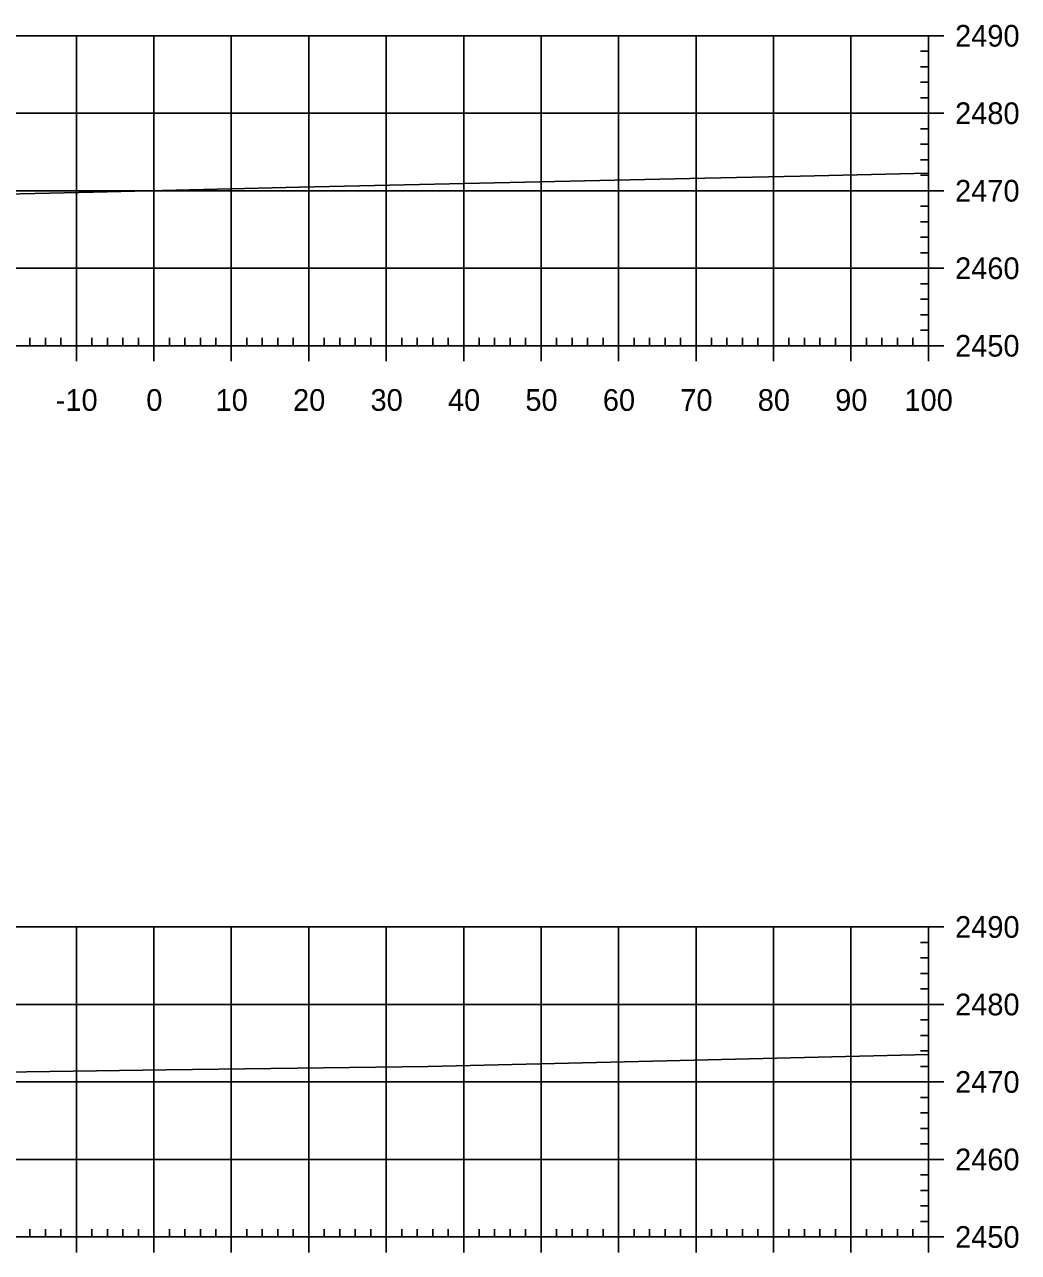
# Model space of a CAD drawing. Extents: x 6943757 to 6978036, y 2270047 to 2282448.
# Drawn here: x 6974333 to 6974461.3, y 2277746.1 to 2277904.5 of the extents above; entities that cross this region are included whole.
import ezdxf

# ---------------------------------------------------------------- set-up
doc = ezdxf.new("R2010")
doc.units = 0
for name, color, linetype in [('C-GRID-FRAM', 7, 'Continuous'), ('C-GRID-MAJR', 7, 'Continuous'), ('C-GRID-TEXT', 7, 'Continuous'), ('C-TOPO-MAJR', 7, 'Continuous')]:
    doc.layers.add(name, color=color, linetype=linetype)

msp = doc.modelspace()

# ---------------------------------------------------------------- linework, layer by layer
at = {"layer": 'C-GRID-FRAM'}
for p, q in [((6974451.68, 2277903.05), (6974447.68, 2277903.05)), ((6974449.68, 2277863.05), (6974449.68, 2277903.05)), ((6974449.68, 2277901.05), (6974448.68, 2277901.05)), ((6974449.68, 2277899.05), (6974448.68, 2277899.05)), ((6974449.68, 2277897.05), (6974448.68, 2277897.05)), ((6974449.68, 2277895.05), (6974448.68, 2277895.05)), ((6974451.68, 2277893.05), (6974447.68, 2277893.05)), ((6974449.68, 2277891.05), (6974448.68, 2277891.05)), ((6974449.68, 2277889.05), (6974448.68, 2277889.05)), ((6974449.68, 2277887.05), (6974448.68, 2277887.05)), ((6974449.68, 2277885.05), (6974448.68, 2277885.05)), ((6974451.68, 2277883.05), (6974447.68, 2277883.05)), ((6974449.68, 2277881.05), (6974448.68, 2277881.05)), ((6974449.68, 2277879.05), (6974448.68, 2277879.05)), ((6974449.68, 2277877.05), (6974448.68, 2277877.05)), ((6974449.68, 2277875.05), (6974448.68, 2277875.05)), ((6974451.68, 2277873.05), (6974447.68, 2277873.05)), ((6974449.68, 2277871.05), (6974448.68, 2277871.05)), ((6974449.68, 2277869.05), (6974448.68, 2277869.05)), ((6974449.68, 2277867.05), (6974448.68, 2277867.05)), ((6974339.68, 2277861.05), (6974339.68, 2277865.05)), ((6974349.68, 2277861.05), (6974349.68, 2277865.05)), ((6974359.68, 2277861.05), (6974359.68, 2277865.05)), ((6974369.68, 2277861.05), (6974369.68, 2277865.05)), ((6974379.68, 2277861.05), (6974379.68, 2277865.05)), ((6974389.68, 2277861.05), (6974389.68, 2277865.05)), ((6974399.68, 2277861.05), (6974399.68, 2277865.05)), ((6974409.68, 2277861.05), (6974409.68, 2277865.05)), ((6974419.68, 2277861.05), (6974419.68, 2277865.05)), ((6974429.68, 2277861.05), (6974429.68, 2277865.05)), ((6974439.68, 2277861.05), (6974439.68, 2277865.05)), ((6974449.68, 2277865.05), (6974448.68, 2277865.05)), ((6974449.68, 2277861.05), (6974449.68, 2277865.05)), ((6974199.68, 2277863.05), (6974449.68, 2277863.05)), ((6974333.68, 2277863.05), (6974333.68, 2277864.05)), ((6974335.68, 2277863.05), (6974335.68, 2277864.05)), ((6974337.68, 2277863.05), (6974337.68, 2277864.05)), ((6974341.68, 2277863.05), (6974341.68, 2277864.05)), ((6974343.68, 2277863.05), (6974343.68, 2277864.05)), ((6974345.68, 2277863.05), (6974345.68, 2277864.05)), ((6974347.68, 2277863.05), (6974347.68, 2277864.05)), ((6974351.68, 2277863.05), (6974351.68, 2277864.05)), ((6974353.68, 2277863.05), (6974353.68, 2277864.05)), ((6974355.68, 2277863.05), (6974355.68, 2277864.05)), ((6974357.68, 2277863.05), (6974357.68, 2277864.05)), ((6974361.68, 2277863.05), (6974361.68, 2277864.05)), ((6974363.68, 2277863.05), (6974363.68, 2277864.05)), ((6974365.68, 2277863.05), (6974365.68, 2277864.05)), ((6974367.68, 2277863.05), (6974367.68, 2277864.05)), ((6974371.68, 2277863.05), (6974371.68, 2277864.05)), ((6974373.68, 2277863.05), (6974373.68, 2277864.05)), ((6974375.68, 2277863.05), (6974375.68, 2277864.05)), ((6974377.68, 2277863.05), (6974377.68, 2277864.05)), ((6974381.68, 2277863.05), (6974381.68, 2277864.05)), ((6974383.68, 2277863.05), (6974383.68, 2277864.05)), ((6974385.68, 2277863.05), (6974385.68, 2277864.05)), ((6974387.68, 2277863.05), (6974387.68, 2277864.05)), ((6974391.68, 2277863.05), (6974391.68, 2277864.05)), ((6974393.68, 2277863.05), (6974393.68, 2277864.05)), ((6974395.68, 2277863.05), (6974395.68, 2277864.05)), ((6974397.68, 2277863.05), (6974397.68, 2277864.05)), ((6974401.68, 2277863.05), (6974401.68, 2277864.05)), ((6974403.68, 2277863.05), (6974403.68, 2277864.05)), ((6974405.68, 2277863.05), (6974405.68, 2277864.05)), ((6974407.68, 2277863.05), (6974407.68, 2277864.05)), ((6974411.68, 2277863.05), (6974411.68, 2277864.05)), ((6974413.68, 2277863.05), (6974413.68, 2277864.05)), ((6974415.68, 2277863.05), (6974415.68, 2277864.05)), ((6974417.68, 2277863.05), (6974417.68, 2277864.05)), ((6974421.68, 2277863.05), (6974421.68, 2277864.05)), ((6974423.68, 2277863.05), (6974423.68, 2277864.05)), ((6974425.68, 2277863.05), (6974425.68, 2277864.05)), ((6974427.68, 2277863.05), (6974427.68, 2277864.05)), ((6974431.68, 2277863.05), (6974431.68, 2277864.05)), ((6974433.68, 2277863.05), (6974433.68, 2277864.05)), ((6974435.68, 2277863.05), (6974435.68, 2277864.05)), ((6974437.68, 2277863.05), (6974437.68, 2277864.05)), ((6974441.68, 2277863.05), (6974441.68, 2277864.05)), ((6974443.68, 2277863.05), (6974443.68, 2277864.05)), ((6974445.68, 2277863.05), (6974445.68, 2277864.05)), ((6974447.68, 2277863.05), (6974447.68, 2277864.05)), ((6974451.68, 2277863.05), (6974447.68, 2277863.05)), ((6974451.68, 2277788.05), (6974447.68, 2277788.05)), ((6974449.68, 2277748.05), (6974449.68, 2277788.05)), ((6974449.68, 2277786.05), (6974448.68, 2277786.05)), ((6974449.68, 2277784.05), (6974448.68, 2277784.05)), ((6974449.68, 2277782.05), (6974448.68, 2277782.05)), ((6974449.68, 2277780.05), (6974448.68, 2277780.05)), ((6974451.68, 2277778.05), (6974447.68, 2277778.05)), ((6974449.68, 2277776.05), (6974448.68, 2277776.05)), ((6974449.68, 2277774.05), (6974448.68, 2277774.05)), ((6974449.68, 2277772.05), (6974448.68, 2277772.05)), ((6974449.68, 2277770.05), (6974448.68, 2277770.05)), ((6974451.68, 2277768.05), (6974447.68, 2277768.05)), ((6974449.68, 2277766.05), (6974448.68, 2277766.05)), ((6974449.68, 2277764.05), (6974448.68, 2277764.05)), ((6974449.68, 2277762.05), (6974448.68, 2277762.05)), ((6974449.68, 2277760.05), (6974448.68, 2277760.05)), ((6974451.68, 2277758.05), (6974447.68, 2277758.05)), ((6974449.68, 2277756.05), (6974448.68, 2277756.05)), ((6974449.68, 2277754.05), (6974448.68, 2277754.05)), ((6974449.68, 2277752.05), (6974448.68, 2277752.05)), ((6974333.68, 2277748.05), (6974333.68, 2277749.05)), ((6974335.68, 2277748.05), (6974335.68, 2277749.05)), ((6974337.68, 2277748.05), (6974337.68, 2277749.05)), ((6974339.68, 2277746.05), (6974339.68, 2277750.05)), ((6974341.68, 2277748.05), (6974341.68, 2277749.05)), ((6974343.68, 2277748.05), (6974343.68, 2277749.05)), ((6974345.68, 2277748.05), (6974345.68, 2277749.05)), ((6974347.68, 2277748.05), (6974347.68, 2277749.05)), ((6974349.68, 2277746.05), (6974349.68, 2277750.05)), ((6974351.68, 2277748.05), (6974351.68, 2277749.05)), ((6974353.68, 2277748.05), (6974353.68, 2277749.05)), ((6974355.68, 2277748.05), (6974355.68, 2277749.05)), ((6974357.68, 2277748.05), (6974357.68, 2277749.05)), ((6974359.68, 2277746.05), (6974359.68, 2277750.05)), ((6974361.68, 2277748.05), (6974361.68, 2277749.05)), ((6974363.68, 2277748.05), (6974363.68, 2277749.05)), ((6974365.68, 2277748.05), (6974365.68, 2277749.05)), ((6974367.68, 2277748.05), (6974367.68, 2277749.05)), ((6974369.68, 2277746.05), (6974369.68, 2277750.05)), ((6974371.68, 2277748.05), (6974371.68, 2277749.05)), ((6974373.68, 2277748.05), (6974373.68, 2277749.05)), ((6974375.68, 2277748.05), (6974375.68, 2277749.05)), ((6974377.68, 2277748.05), (6974377.68, 2277749.05)), ((6974379.68, 2277746.05), (6974379.68, 2277750.05)), ((6974381.68, 2277748.05), (6974381.68, 2277749.05)), ((6974383.68, 2277748.05), (6974383.68, 2277749.05)), ((6974385.68, 2277748.05), (6974385.68, 2277749.05)), ((6974387.68, 2277748.05), (6974387.68, 2277749.05)), ((6974389.68, 2277746.05), (6974389.68, 2277750.05)), ((6974391.68, 2277748.05), (6974391.68, 2277749.05)), ((6974393.68, 2277748.05), (6974393.68, 2277749.05)), ((6974395.68, 2277748.05), (6974395.68, 2277749.05)), ((6974397.68, 2277748.05), (6974397.68, 2277749.05)), ((6974399.68, 2277746.05), (6974399.68, 2277750.05)), ((6974401.68, 2277748.05), (6974401.68, 2277749.05)), ((6974403.68, 2277748.05), (6974403.68, 2277749.05)), ((6974405.68, 2277748.05), (6974405.68, 2277749.05)), ((6974407.68, 2277748.05), (6974407.68, 2277749.05)), ((6974409.68, 2277746.05), (6974409.68, 2277750.05)), ((6974411.68, 2277748.05), (6974411.68, 2277749.05)), ((6974413.68, 2277748.05), (6974413.68, 2277749.05)), ((6974415.68, 2277748.05), (6974415.68, 2277749.05)), ((6974417.68, 2277748.05), (6974417.68, 2277749.05)), ((6974419.68, 2277746.05), (6974419.68, 2277750.05)), ((6974421.68, 2277748.05), (6974421.68, 2277749.05)), ((6974423.68, 2277748.05), (6974423.68, 2277749.05)), ((6974425.68, 2277748.05), (6974425.68, 2277749.05)), ((6974427.68, 2277748.05), (6974427.68, 2277749.05)), ((6974429.68, 2277746.05), (6974429.68, 2277750.05)), ((6974431.68, 2277748.05), (6974431.68, 2277749.05)), ((6974433.68, 2277748.05), (6974433.68, 2277749.05)), ((6974435.68, 2277748.05), (6974435.68, 2277749.05)), ((6974437.68, 2277748.05), (6974437.68, 2277749.05)), ((6974439.68, 2277746.05), (6974439.68, 2277750.05)), ((6974441.68, 2277748.05), (6974441.68, 2277749.05)), ((6974443.68, 2277748.05), (6974443.68, 2277749.05)), ((6974445.68, 2277748.05), (6974445.68, 2277749.05)), ((6974447.68, 2277748.05), (6974447.68, 2277749.05)), ((6974449.68, 2277750.05), (6974448.68, 2277750.05)), ((6974449.68, 2277746.05), (6974449.68, 2277750.05)), ((6974199.68, 2277748.05), (6974449.68, 2277748.05)), ((6974451.68, 2277748.05), (6974447.68, 2277748.05))]:
    msp.add_line(p, q, dxfattribs=at)
at = {"layer": 'C-GRID-MAJR'}
for p, q in [((6974199.68, 2277903.05), (6974449.68, 2277903.05)), ((6974339.68, 2277863.05), (6974339.68, 2277903.05)), ((6974349.68, 2277863.05), (6974349.68, 2277903.05)), ((6974359.68, 2277863.05), (6974359.68, 2277903.05)), ((6974369.68, 2277863.05), (6974369.68, 2277903.05)), ((6974379.68, 2277863.05), (6974379.68, 2277903.05)), ((6974389.68, 2277863.05), (6974389.68, 2277903.05)), ((6974399.68, 2277863.05), (6974399.68, 2277903.05)), ((6974409.68, 2277863.05), (6974409.68, 2277903.05)), ((6974419.68, 2277863.05), (6974419.68, 2277903.05)), ((6974429.68, 2277863.05), (6974429.68, 2277903.05)), ((6974439.68, 2277863.05), (6974439.68, 2277903.05)), ((6974449.68, 2277863.05), (6974449.68, 2277903.05)), ((6974199.68, 2277893.05), (6974449.68, 2277893.05)), ((6974199.68, 2277883.05), (6974449.68, 2277883.05)), ((6974199.68, 2277873.05), (6974449.68, 2277873.05)), ((6974199.68, 2277863.05), (6974449.68, 2277863.05)), ((6974199.68, 2277788.05), (6974449.68, 2277788.05)), ((6974339.68, 2277748.05), (6974339.68, 2277788.05)), ((6974349.68, 2277748.05), (6974349.68, 2277788.05)), ((6974359.68, 2277748.05), (6974359.68, 2277788.05)), ((6974369.68, 2277748.05), (6974369.68, 2277788.05)), ((6974379.68, 2277748.05), (6974379.68, 2277788.05)), ((6974389.68, 2277748.05), (6974389.68, 2277788.05)), ((6974399.68, 2277748.05), (6974399.68, 2277788.05)), ((6974409.68, 2277748.05), (6974409.68, 2277788.05)), ((6974419.68, 2277748.05), (6974419.68, 2277788.05)), ((6974429.68, 2277748.05), (6974429.68, 2277788.05)), ((6974439.68, 2277748.05), (6974439.68, 2277788.05)), ((6974449.68, 2277748.05), (6974449.68, 2277788.05)), ((6974199.68, 2277778.05), (6974449.68, 2277778.05)), ((6974199.68, 2277768.05), (6974449.68, 2277768.05)), ((6974199.68, 2277758.05), (6974449.68, 2277758.05)), ((6974199.68, 2277748.05), (6974449.68, 2277748.05))]:
    msp.add_line(p, q, dxfattribs=at)
at = {"layer": 'C-TOPO-MAJR'}
for points in [[(6974199.68, 2277880.43), (6974239.26, 2277880.92), (6974262.95, 2277881.32), (6974303.88, 2277882.01), (6974341.88, 2277882.87), (6974368.5, 2277883.52), (6974420.8, 2277884.68), (6974433.13, 2277884.92), (6974449.68, 2277885.32)], [(6974199.68, 2277767.36), (6974222.01, 2277767.09), (6974227.23, 2277767.11), (6974286.63, 2277768.46), (6974306.16, 2277768.95), (6974351.25, 2277769.6), (6974385.09, 2277770.04), (6974415.87, 2277770.76), (6974449.68, 2277771.58)]]:
    msp.add_lwpolyline(points, dxfattribs=at)

# ---------------------------------------------------------------- texts
at = {"layer": 'C-GRID-TEXT'}
for s, p in [('2490', (6974453.13, 2277901.65)), ('2480', (6974453.13, 2277891.65)), ('2470', (6974453.13, 2277881.65)), ('2460', (6974453.13, 2277871.65)), ('2450', (6974453.13, 2277861.65)), ('-10', (6974337.01, 2277854.65)), ('0', (6974348.7, 2277854.65)), ('10', (6974357.65, 2277854.65)), ('20', (6974367.65, 2277854.65)), ('30', (6974377.65, 2277854.65)), ('40', (6974387.65, 2277854.65)), ('50', (6974397.65, 2277854.65)), ('60', (6974407.65, 2277854.65)), ('70', (6974417.65, 2277854.65)), ('80', (6974427.65, 2277854.65)), ('90', (6974437.65, 2277854.65)), ('100', (6974446.59, 2277854.65)), ('2490', (6974453.13, 2277786.65)), ('2480', (6974453.13, 2277776.65)), ('2470', (6974453.13, 2277766.65)), ('2460', (6974453.13, 2277756.65)), ('2450', (6974453.13, 2277746.65))]:
    msp.add_text(s, height=2.8, dxfattribs=at).set_placement(p)

doc.saveas('drawing.dxf')
